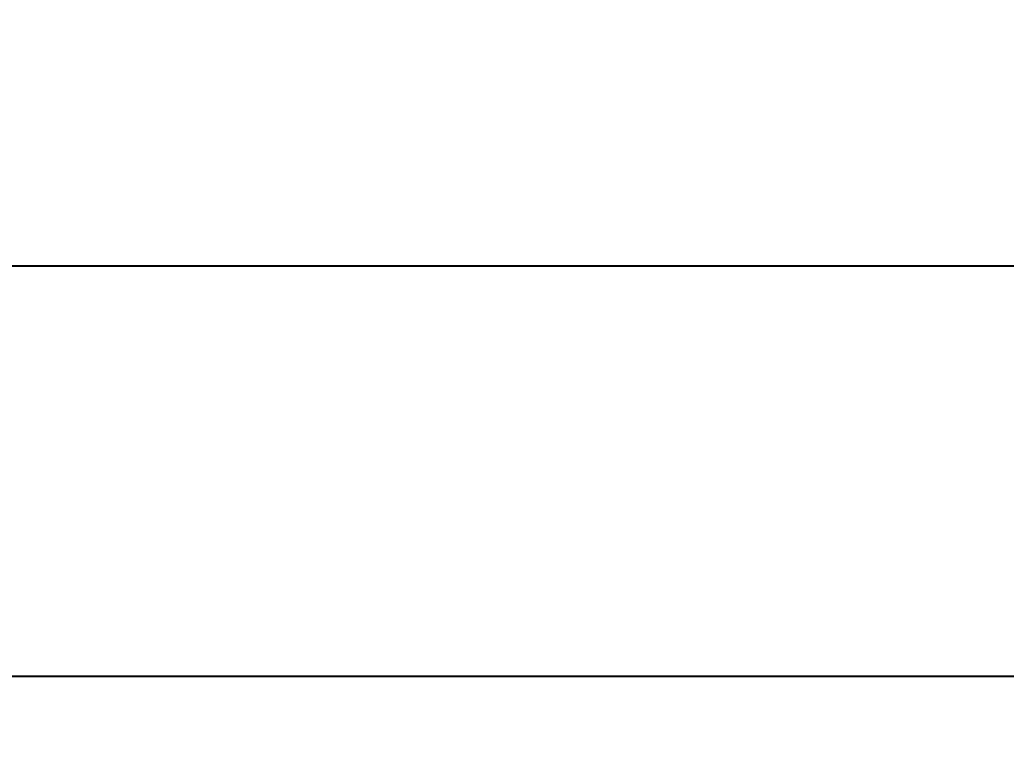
# Model space of a CAD drawing. Header units: inches. Extents: x 0 to 23821, y 0 to 11279.
# Drawn here: x 3670.6 to 4135, y 7612.7 to 7956 of the extents above; entities that cross this region are included whole.
import ezdxf

# ---------------------------------------------------------------- set-up
doc = ezdxf.new("R2010")
doc.units = ezdxf.units.IN
doc.header["$LTSCALE"] = 10
doc.header["$MEASUREMENT"] = 0
doc.layers.get('Defpoints').update_dxf_attribs({"color": 8})
doc.styles.add('SCI', font='')
doc.styles.get('SCI').set_extended_font_data('Gulim')
doc.dimstyles.new('SCH', dxfattribs={"dimtxt": 2.5, "dimasz": 2, "dimexe": 1.25, "dimexo": 0.625, "dimtad": 1, "dimdec": 8, "dimtxsty": 'SCI', "dimcen": 2.5, "dimclrd": 4, "dimclre": 4, "dimclrt": 7, "dimadec": 8, "dimazin": 2, "dimtfac": 1, "dimtdec": 8, "dimtmove": 0, "dimatfit": 3, "dimfxl": 1, "dimarcsym": 0})
doc.dimstyles.new('ST', dxfattribs={"dimscale": 25, "dimtxt": 2.5, "dimasz": 2, "dimexe": 1.25, "dimexo": 0.625, "dimgap": -0.625, "dimtad": 1, "dimdec": 8, "dimtxsty": 'SCI', "dimcen": 1, "dimclrd": 256, "dimclre": 256, "dimclrt": 2, "dimadec": 8, "dimazin": 2, "dimtfac": 1, "dimtdec": 8, "dimtmove": 0, "dimatfit": 3, "dimfxl": 1, "dimarcsym": 0})

# ---------------------------------------------------------------- blocks, each defined once
blk = doc.blocks.new('*D340')
at = {"color": 1, "lineweight": -2, "true_color": 0xff0001, "transparency": 16777216}
for p, q in [((4622.07, 7758.12), (4412.22, 7758.12)), ((4412.22, 7758.12), (4412.22, 7662.62)), ((4622.07, 7662.62), (4622.07, 7758.12)), ((3577.14, 7491.86), (3577.14, 7678.25)), ((5457.14, 7491.86), (5457.14, 7678.25)), ((4412.22, 7662.62), (4622.07, 7662.62)), ((3627.14, 7647), (5407.14, 7647))]:
    blk.add_line(p, q, dxfattribs=at)
at = {"color": 1, "true_color": 0xff0001, "transparency": 16777216}
for points in [[(3627.14, 7655.33), (3627.14, 7638.66), (3577.14, 7647)], [(5407.14, 7655.33), (5407.14, 7638.66), (5457.14, 7647)]]:
    blk.add_solid(points, dxfattribs=at)
at = {"layer": 'Defpoints', "color": 0, "transparency": 16777216}
for p in [(5457.14, 7647), (3577.14, 7476.24, -227228.55), (5457.14, 7476.24, -227228.55)]:
    blk.add_point(p, dxfattribs=at)
at = {"color": 2, "transparency": 16777216, "insert": (4517.14, 7710.37), "char_height": 62.5, "attachment_point": 5, "style": 'SCI'}
blk.add_mtext('1880', dxfattribs=at)
blk = doc.blocks.new('*D350')
at = {"color": 4, "lineweight": -2, "transparency": 16777216}
for p, q in [((1717.14, 7491.86), (1717.14, 7871.36)), ((7957.14, 7491.86), (7957.14, 7871.36)), ((1767.14, 7840.11), (7907.14, 7840.11))]:
    blk.add_line(p, q, dxfattribs=at)
at = {"color": 4, "transparency": 16777216}
for points in [[(1767.14, 7848.44), (1767.14, 7831.77), (1717.14, 7840.11)], [(7907.14, 7848.44), (7907.14, 7831.77), (7957.14, 7840.11)]]:
    blk.add_solid(points, dxfattribs=at)
at = {"layer": 'Defpoints', "color": 0, "transparency": 16777216}
for p in [(7957.14, 7840.11), (1717.14, 7476.24, -227228.55), (7957.14, 7476.24, -227228.55)]:
    blk.add_point(p, dxfattribs=at)
at = {"color": 7, "transparency": 16777216, "insert": (4837.14, 7887.81), "char_height": 62.5, "attachment_point": 5, "style": 'SCI'}
blk.add_mtext('6240', dxfattribs=at)
blk = doc.blocks.new('*D352')
at = {"color": 4, "lineweight": -2, "transparency": 16777216}
for p, q in [((1437.14, 7491.86), (1437.14, 8020.63)), ((8237.14, 7491.86), (8237.14, 8020.63)), ((8187.14, 7989.38), (1487.14, 7989.38))]:
    blk.add_line(p, q, dxfattribs=at)
at = {"color": 4, "transparency": 16777216}
for points in [[(1487.14, 7997.71), (1487.14, 7981.05), (1437.14, 7989.38)], [(8187.14, 7997.71), (8187.14, 7981.05), (8237.14, 7989.38)]]:
    blk.add_solid(points, dxfattribs=at)
at = {"layer": 'Defpoints', "color": 0, "transparency": 16777216}
for p in [(1437.14, 7989.38), (1437.14, 7476.24, -227228.55), (8237.14, 7476.24, -227228.55)]:
    blk.add_point(p, dxfattribs=at)
at = {"color": 7, "transparency": 16777216, "insert": (4837.14, 8037.05), "char_height": 62.5, "attachment_point": 5, "style": 'SCI'}
blk.add_mtext('6800', dxfattribs=at)

msp = doc.modelspace()

# ---------------------------------------------------------------- dimensions: what is measured, and where the dimension line sits
for base, p1, p2, picture, middle in [((1437.1433904861, 7989.3797899654), (8237.1433904861, 7476.239738823, -227228.5508311124), (1437.1433904861, 7476.239738823, -227228.5508311125), '*D352', (4837.1433904861, 8037.045402482)), ((7957.1433904861, 7840.1068411223), (1717.1433904861, 7476.239738823, -227228.5508311125), (7957.1433904861, 7476.239738823, -227228.5508311124), '*D350', (4837.1433904861, 7887.814064824))]:
    dim = msp.add_linear_dim(base=base, p1=p1, p2=p2, dimstyle='SCH', override={"dimscale": 25})
    dim.commit()
    dim.dimension.update_dxf_attribs({"geometry": picture, "text_midpoint": middle})
dim = msp.add_linear_dim(base=(5457.1433904861, 7646.9963823362), p1=(3577.1433904861, 7476.2397388229, -227228.5508311124), p2=(5457.1433904861, 7476.2397388229, -227228.5508311124), dimstyle='ST')
dim.commit()
dim.dimension.update_dxf_attribs({"geometry": '*D340', "text_midpoint": (4517.1433904861, 7710.370217223)})

doc.saveas('drawing.dxf')
